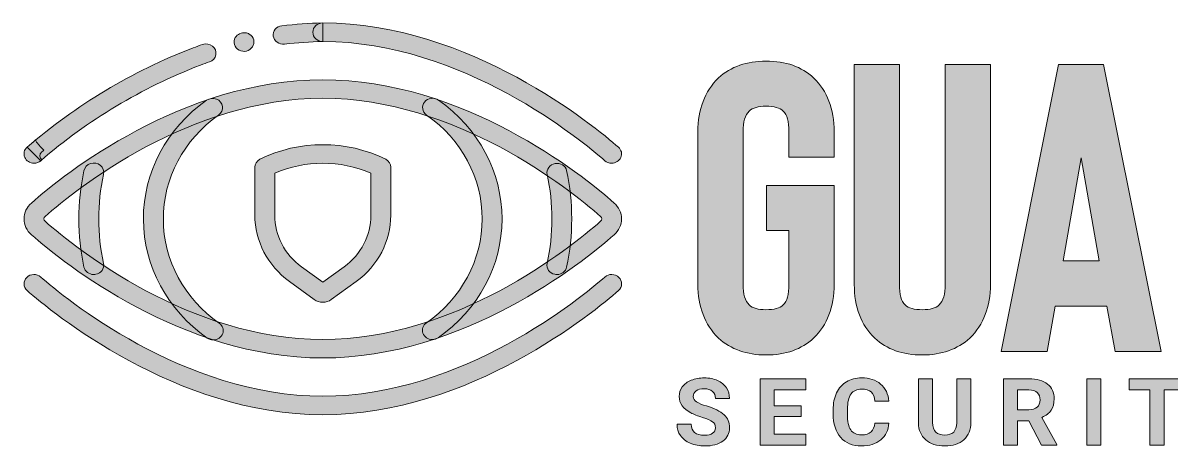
# Model space of a CAD drawing. Header units: inches. Extents: x 15 to 276, y -131 to -83.
# Drawn here: x 15.3 to 145.6, y -130.8 to -82.8 of the extents above; entities that cross this region are included whole.
import ezdxf

# ---------------------------------------------------------------- set-up
doc = ezdxf.new("R2010")
doc.units = ezdxf.units.IN
doc.header["$MEASUREMENT"] = 0
doc.layers.add('Layer 1', color=7, linetype='Continuous')

# ---------------------------------------------------------------- blocks, each defined once
blk = doc.blocks.new('block 2')
at = {"layer": 'Layer 1', "true_color": 0x1c1c1b}
h = blk.add_hatch(color=250, dxfattribs=at)
h.dxf.hatch_style = 2
edge = h.paths.add_edge_path()
edge.add_spline(control_points=[(99.65, -120.44), (97.48, -120.44), (95.68, -119.8), (94.25, -118.53), (92.7, -116.98), (91.92, -114.94), (91.92, -112.43), (91.92, -112.43), (91.92, -95.1), (91.92, -95.1), (91.92, -92.59), (92.7, -90.56), (94.25, -89), (95.68, -87.73), (97.48, -87.1), (99.65, -87.1), (101.89, -87.1), (103.69, -87.73), (105.06, -89), (106.61, -90.5), (107.38, -92.53), (107.38, -95.1), (107.38, -95.1), (107.38, -97.99), (107.38, -97.99), (107.38, -97.99), (102.26, -97.99), (102.26, -97.99), (102.26, -97.99), (102.26, -95.1), (102.26, -95.1), (102.26, -93.96), (102.04, -93.18), (101.61, -92.78), (101.21, -92.4), (100.55, -92.22), (99.65, -92.22), (98.78, -92.22), (98.15, -92.4), (97.74, -92.78), (97.28, -93.21), (97.05, -93.99), (97.05, -95.1), (97.05, -95.1), (97.05, -112.43), (97.05, -112.43), (97.05, -113.55), (97.28, -114.32), (97.74, -114.76), (98.15, -115.13), (98.78, -115.31), (99.65, -115.31), (100.55, -115.31), (101.21, -115.13), (101.61, -114.76), (102.04, -114.35), (102.26, -113.58), (102.26, -112.43), (102.26, -112.43), (102.26, -106.33), (102.26, -106.33), (102.26, -106.33), (99.7, -106.33), (99.7, -106.33), (99.7, -106.33), (99.7, -101.21), (99.7, -101.21), (99.7, -101.21), (107.38, -101.21), (107.38, -101.21), (107.38, -101.21), (107.38, -112.43), (107.38, -112.43), (107.38, -115), (106.61, -117.04), (105.06, -118.53), (103.69, -119.8), (101.89, -120.44), (99.65, -120.44)], knot_values=[0, 0, 0, 0, 1, 1, 1, 2, 2, 2, 3, 3, 3, 4, 4, 4, 5, 5, 5, 6, 6, 6, 7, 7, 7, 8, 8, 8, 9, 9, 9, 10, 10, 10, 11, 11, 11, 12, 12, 12, 13, 13, 13, 14, 14, 14, 15, 15, 15, 16, 16, 16, 17, 17, 17, 18, 18, 18, 19, 19, 19, 20, 20, 20, 21, 21, 21, 22, 22, 22, 23, 23, 23, 24, 24, 24, 25, 25, 25, 26, 26, 26, 26], degree=3, periodic=1)
h = blk.add_hatch(color=250, dxfattribs=at)
h.dxf.hatch_style = 2
edge = h.paths.add_edge_path()
edge.add_spline(control_points=[(117.4, -120.44), (115.16, -120.44), (113.36, -119.8), (111.99, -118.53), (110.44, -117.04), (109.67, -115), (109.67, -112.43), (109.67, -112.43), (109.67, -87.47), (109.67, -87.47), (109.67, -87.47), (114.79, -87.47), (114.79, -87.47), (114.79, -87.47), (114.79, -112.43), (114.79, -112.43), (114.79, -113.58), (115, -114.35), (115.44, -114.76), (115.84, -115.13), (116.49, -115.31), (117.4, -115.31), (118.26, -115.31), (118.9, -115.13), (119.3, -114.76), (119.77, -114.32), (120, -113.55), (120, -112.43), (120, -112.43), (120, -87.47), (120, -87.47), (120, -87.47), (125.13, -87.47), (125.13, -87.47), (125.13, -87.47), (125.13, -112.43), (125.13, -112.43), (125.13, -114.94), (124.35, -116.98), (122.8, -118.53), (121.37, -119.8), (119.57, -120.44), (117.4, -120.44)], knot_values=[0, 0, 0, 0, 1, 1, 1, 2, 2, 2, 3, 3, 3, 4, 4, 4, 5, 5, 5, 6, 6, 6, 7, 7, 7, 8, 8, 8, 9, 9, 9, 10, 10, 10, 11, 11, 11, 12, 12, 12, 13, 13, 13, 14, 14, 14, 14], degree=3, periodic=1)
h = blk.add_hatch(color=250, dxfattribs=at)
h.dxf.hatch_style = 2
h.paths.add_polyline_path([(138.35, -114.9), (132.48, -114.9), (131.55, -120.06), (126.34, -120.06), (132.86, -87.47), (137.98, -87.47), (144.5, -120.06), (139.28, -120.06)])
h.paths.add_polyline_path([(137.47, -109.77), (135.42, -98.09), (133.37, -109.77)])
at = {"layer": 'Layer 1', "lineweight": 0}
for points in [[(138.35, -114.9), (132.48, -114.9), (131.55, -120.06), (126.34, -120.06), (132.86, -87.47), (137.98, -87.47), (144.5, -120.06), (139.28, -120.06), (138.35, -114.9)], [(137.47, -109.77), (135.42, -98.09), (133.37, -109.77), (137.47, -109.77)]]:
    blk.add_lwpolyline(points, dxfattribs=at)
for points, knots in [([(99.65, -120.44), (97.48, -120.44), (95.68, -119.8), (94.25, -118.53), (92.7, -116.98), (91.92, -114.94), (91.92, -112.43), (91.92, -112.43), (91.92, -95.1), (91.92, -95.1), (91.92, -92.59), (92.7, -90.56), (94.25, -89), (95.68, -87.73), (97.48, -87.1), (99.65, -87.1), (101.89, -87.1), (103.69, -87.73), (105.06, -89), (106.61, -90.5), (107.38, -92.53), (107.38, -95.1), (107.38, -95.1), (107.38, -97.99), (107.38, -97.99), (107.38, -97.99), (102.26, -97.99), (102.26, -97.99), (102.26, -97.99), (102.26, -95.1), (102.26, -95.1), (102.26, -93.96), (102.04, -93.18), (101.61, -92.78), (101.21, -92.4), (100.55, -92.22), (99.65, -92.22), (98.78, -92.22), (98.15, -92.4), (97.74, -92.78), (97.28, -93.21), (97.05, -93.99), (97.05, -95.1), (97.05, -95.1), (97.05, -112.43), (97.05, -112.43), (97.05, -113.55), (97.28, -114.32), (97.74, -114.76), (98.15, -115.13), (98.78, -115.31), (99.65, -115.31), (100.55, -115.31), (101.21, -115.13), (101.61, -114.76), (102.04, -114.35), (102.26, -113.58), (102.26, -112.43), (102.26, -112.43), (102.26, -106.33), (102.26, -106.33), (102.26, -106.33), (99.7, -106.33), (99.7, -106.33), (99.7, -106.33), (99.7, -101.21), (99.7, -101.21), (99.7, -101.21), (107.38, -101.21), (107.38, -101.21), (107.38, -101.21), (107.38, -112.43), (107.38, -112.43), (107.38, -115), (106.61, -117.04), (105.06, -118.53), (103.69, -119.8), (101.89, -120.44), (99.65, -120.44)], [0, 0, 0, 0, 1, 1, 1, 2, 2, 2, 3, 3, 3, 4, 4, 4, 5, 5, 5, 6, 6, 6, 7, 7, 7, 8, 8, 8, 9, 9, 9, 10, 10, 10, 11, 11, 11, 12, 12, 12, 13, 13, 13, 14, 14, 14, 15, 15, 15, 16, 16, 16, 17, 17, 17, 18, 18, 18, 19, 19, 19, 20, 20, 20, 21, 21, 21, 22, 22, 22, 23, 23, 23, 24, 24, 24, 25, 25, 25, 26, 26, 26, 26]), ([(117.4, -120.44), (115.16, -120.44), (113.36, -119.8), (111.99, -118.53), (110.44, -117.04), (109.67, -115), (109.67, -112.43), (109.67, -112.43), (109.67, -87.47), (109.67, -87.47), (109.67, -87.47), (114.79, -87.47), (114.79, -87.47), (114.79, -87.47), (114.79, -112.43), (114.79, -112.43), (114.79, -113.58), (115, -114.35), (115.44, -114.76), (115.84, -115.13), (116.49, -115.31), (117.4, -115.31), (118.26, -115.31), (118.9, -115.13), (119.3, -114.76), (119.77, -114.32), (120, -113.55), (120, -112.43), (120, -112.43), (120, -87.47), (120, -87.47), (120, -87.47), (125.13, -87.47), (125.13, -87.47), (125.13, -87.47), (125.13, -112.43), (125.13, -112.43), (125.13, -114.94), (124.35, -116.98), (122.8, -118.53), (121.37, -119.8), (119.57, -120.44), (117.4, -120.44)], [0, 0, 0, 0, 1, 1, 1, 2, 2, 2, 3, 3, 3, 4, 4, 4, 5, 5, 5, 6, 6, 6, 7, 7, 7, 8, 8, 8, 9, 9, 9, 10, 10, 10, 11, 11, 11, 12, 12, 12, 13, 13, 13, 14, 14, 14, 14])]:
    blk.add_open_spline(points, degree=3, knots=knots, dxfattribs=at)
blk = doc.blocks.new('block 5')
at = {"layer": 'Layer 1', "true_color": 0x1c1c1b}
h = blk.add_hatch(color=250, dxfattribs=at)
h.dxf.hatch_style = 2
edge = h.paths.add_edge_path()
edge.add_spline(control_points=[(17.45, -97.39), (17.53, -97.33), (17.61, -97.27), (17.69, -97.21), (17.4, -96.99), (17.17, -96.67), (16.91, -96.38), (16.83, -96.27), (16.77, -96.16), (16.74, -96.05), (16.34, -96.39), (16.02, -96.66), (15.78, -96.87), (15.44, -97.17), (15.33, -97.62), (15.51, -98.02), (15.68, -98.42), (16.09, -98.69), (16.56, -98.69), (16.85, -98.69), (17.12, -98.59), (17.33, -98.4), (17.31, -98.42), (17.28, -98.45), (17.26, -98.47), (17.32, -98.42), (17.38, -98.36), (17.45, -98.31), (17.18, -98.08), (17.08, -97.68), (17.45, -97.39)], knot_values=[0, 0, 0, 0, 1, 1, 1, 2, 2, 2, 3, 3, 3, 4, 4, 4, 5, 5, 5, 6, 6, 6, 7, 7, 7, 8, 8, 8, 9, 9, 9, 10, 10, 10, 10], degree=3, periodic=1)
at = {"layer": 'Layer 1', "lineweight": 0}
blk.add_open_spline([(17.45, -97.39), (17.53, -97.33), (17.61, -97.27), (17.69, -97.21), (17.4, -96.99), (17.17, -96.67), (16.91, -96.38), (16.83, -96.27), (16.77, -96.16), (16.74, -96.05), (16.34, -96.39), (16.02, -96.66), (15.78, -96.87), (15.44, -97.17), (15.33, -97.62), (15.51, -98.02), (15.68, -98.42), (16.09, -98.69), (16.56, -98.69), (16.85, -98.69), (17.12, -98.59), (17.33, -98.4), (17.31, -98.42), (17.28, -98.45), (17.26, -98.47), (17.32, -98.42), (17.38, -98.36), (17.45, -98.31), (17.18, -98.08), (17.08, -97.68), (17.45, -97.39)], degree=3, knots=[0, 0, 0, 0, 1, 1, 1, 2, 2, 2, 3, 3, 3, 4, 4, 4, 5, 5, 5, 6, 6, 6, 7, 7, 7, 8, 8, 8, 9, 9, 9, 10, 10, 10, 10], dxfattribs=at)
blk = doc.blocks.new('block 4')
at = {"layer": 'Layer 1'}
blk.add_blockref('block 5', (0, 0), dxfattribs=at)
blk = doc.blocks.new('block 7')
at = {"layer": 'Layer 1', "true_color": 0x1c1c1b}
h = blk.add_hatch(color=250, dxfattribs=at)
h.dxf.hatch_style = 2
edge = h.paths.add_edge_path()
edge.add_spline(control_points=[(43.72, -84.27), (43.82, -84.84), (44.37, -85.24), (44.99, -85.18), (46.43, -85), (47.89, -84.9), (49.34, -84.88), (49.34, -84.88), (49.34, -82.77), (49.34, -82.77), (47.78, -82.8), (46.23, -82.9), (44.69, -83.1), (44.39, -83.12), (44.11, -83.27), (43.93, -83.49), (43.75, -83.71), (43.67, -84), (43.72, -84.27), (43.72, -84.27), (43.72, -84.27), (43.72, -84.27)], knot_values=[0, 0, 0, 0, 1, 1, 1, 2, 2, 2, 3, 3, 3, 4, 4, 4, 5, 5, 5, 6, 6, 6, 7, 7, 7, 7], degree=3, periodic=1)
at = {"layer": 'Layer 1', "lineweight": 0}
blk.add_lwpolyline([(43.72, -84.27), (43.72, -84.27)], dxfattribs=at)
blk.add_open_spline([(43.72, -84.27), (43.82, -84.84), (44.37, -85.24), (44.99, -85.18), (46.43, -85), (47.89, -84.9), (49.34, -84.88), (49.34, -84.88), (49.34, -82.77), (49.34, -82.77), (47.78, -82.8), (46.23, -82.9), (44.69, -83.1), (44.39, -83.12), (44.11, -83.27), (43.93, -83.49), (43.75, -83.71), (43.67, -84), (43.72, -84.27), (43.72, -84.27), (43.72, -84.27), (43.72, -84.27)], degree=3, knots=[0, 0, 0, 0, 1, 1, 1, 2, 2, 2, 3, 3, 3, 4, 4, 4, 5, 5, 5, 6, 6, 6, 7, 7, 7, 7], dxfattribs=at)
blk = doc.blocks.new('block 6')
at = {"layer": 'Layer 1'}
blk.add_blockref('block 7', (0, 0), dxfattribs=at)
blk = doc.blocks.new('block 9')
at = {"layer": 'Layer 1', "true_color": 0x1c1c1b}
h = blk.add_hatch(color=250, dxfattribs=at)
h.dxf.hatch_style = 2
edge = h.paths.add_edge_path()
edge.add_spline(control_points=[(15.78, -96.87), (15.78, -96.87), (17.33, -98.4), (17.33, -98.4), (22.63, -93.81), (28.77, -90.14), (35.46, -87.56), (35.8, -87.43), (36.14, -87.3), (36.49, -87.19), (36.86, -87.06), (37.14, -86.75), (37.21, -86.38), (37.27, -86.01), (37.12, -85.63), (36.81, -85.39), (36.5, -85.15), (36.07, -85.09), (35.69, -85.22), (35.33, -85.33), (34.97, -85.47), (34.62, -85.61), (31.13, -86.92), (27.8, -88.55), (24.65, -90.46), (21.5, -92.35), (18.53, -94.5), (15.78, -96.87), (15.78, -96.87), (15.78, -96.87), (15.78, -96.87)], knot_values=[0, 0, 0, 0, 1, 1, 1, 2, 2, 2, 3, 3, 3, 4, 4, 4, 5, 5, 5, 6, 6, 6, 7, 7, 7, 8, 8, 8, 9, 9, 9, 10, 10, 10, 10], degree=3, periodic=1)
at = {"layer": 'Layer 1', "lineweight": 0}
blk.add_lwpolyline([(15.78, -96.87), (15.78, -96.87)], dxfattribs=at)
blk.add_open_spline([(15.78, -96.87), (15.78, -96.87), (17.33, -98.4), (17.33, -98.4), (22.63, -93.81), (28.77, -90.14), (35.46, -87.56), (35.8, -87.43), (36.14, -87.3), (36.49, -87.19), (36.86, -87.06), (37.14, -86.75), (37.21, -86.38), (37.27, -86.01), (37.12, -85.63), (36.81, -85.39), (36.5, -85.15), (36.07, -85.09), (35.69, -85.22), (35.33, -85.33), (34.97, -85.47), (34.62, -85.61), (31.13, -86.92), (27.8, -88.55), (24.65, -90.46), (21.5, -92.35), (18.53, -94.5), (15.78, -96.87), (15.78, -96.87), (15.78, -96.87), (15.78, -96.87)], degree=3, knots=[0, 0, 0, 0, 1, 1, 1, 2, 2, 2, 3, 3, 3, 4, 4, 4, 5, 5, 5, 6, 6, 6, 7, 7, 7, 8, 8, 8, 9, 9, 9, 10, 10, 10, 10], dxfattribs=at)
blk = doc.blocks.new('block 8')
at = {"layer": 'Layer 1'}
blk.add_blockref('block 9', (0, 0), dxfattribs=at)
blk = doc.blocks.new('block 12')
at = {"layer": 'Layer 1', "true_color": 0x1c1c1b}
h = blk.add_hatch(color=250, dxfattribs=at)
h.dxf.hatch_style = 2
edge = h.paths.add_edge_path()
edge.add_spline(control_points=[(40.68, -85.96), (40.96, -85.88), (41.2, -85.71), (41.36, -85.48), (41.36, -85.48), (41.45, -85.31), (41.45, -85.31), (41.48, -85.24), (41.5, -85.17), (41.51, -85.1), (41.52, -85.04), (41.53, -84.97), (41.53, -84.91), (41.52, -84.83), (41.51, -84.76), (41.5, -84.69), (41.43, -84.42), (41.25, -84.18), (40.99, -84.03), (40.86, -83.96), (40.71, -83.91), (40.56, -83.89), (40.1, -83.85), (39.65, -84.05), (39.41, -84.42), (39.27, -84.67), (39.24, -84.96), (39.31, -85.23), (39.4, -85.49), (39.59, -85.72), (39.84, -85.86), (40.1, -85.99), (40.4, -86.03), (40.68, -85.96), (40.68, -85.96), (40.68, -85.96), (40.68, -85.96)], knot_values=[0, 0, 0, 0, 1, 1, 1, 2, 2, 2, 3, 3, 3, 4, 4, 4, 5, 5, 5, 6, 6, 6, 7, 7, 7, 8, 8, 8, 9, 9, 9, 10, 10, 10, 11, 11, 11, 12, 12, 12, 12], degree=3, periodic=1)
at = {"layer": 'Layer 1', "lineweight": 0}
blk.add_lwpolyline([(40.68, -85.96), (40.68, -85.96)], dxfattribs=at)
blk.add_open_spline([(40.68, -85.96), (40.96, -85.88), (41.2, -85.71), (41.36, -85.48), (41.36, -85.48), (41.45, -85.31), (41.45, -85.31), (41.48, -85.24), (41.5, -85.17), (41.51, -85.1), (41.52, -85.04), (41.53, -84.97), (41.53, -84.91), (41.52, -84.83), (41.51, -84.76), (41.5, -84.69), (41.43, -84.42), (41.25, -84.18), (40.99, -84.03), (40.86, -83.96), (40.71, -83.91), (40.56, -83.89), (40.1, -83.85), (39.65, -84.05), (39.41, -84.42), (39.27, -84.67), (39.24, -84.96), (39.31, -85.23), (39.4, -85.49), (39.59, -85.72), (39.84, -85.86), (40.1, -85.99), (40.4, -86.03), (40.68, -85.96), (40.68, -85.96), (40.68, -85.96), (40.68, -85.96)], degree=3, knots=[0, 0, 0, 0, 1, 1, 1, 2, 2, 2, 3, 3, 3, 4, 4, 4, 5, 5, 5, 6, 6, 6, 7, 7, 7, 8, 8, 8, 9, 9, 9, 10, 10, 10, 11, 11, 11, 12, 12, 12, 12], dxfattribs=at)
blk = doc.blocks.new('block 11')
at = {"layer": 'Layer 1'}
blk.add_blockref('block 12', (0, 0), dxfattribs=at)
blk = doc.blocks.new('block 14')
at = {"layer": 'Layer 1', "true_color": 0x1c1c1b}
h = blk.add_hatch(color=250, dxfattribs=at)
h.dxf.hatch_style = 2
edge = h.paths.add_edge_path()
edge.add_spline(control_points=[(82.13, -98.69), (81.84, -98.69), (81.56, -98.59), (81.35, -98.4), (78.78, -96.14), (65.17, -84.88), (49.34, -84.88), (48.72, -84.88), (48.21, -84.41), (48.21, -83.82), (48.21, -83.24), (48.72, -82.77), (49.34, -82.77), (66.03, -82.77), (80.23, -94.52), (82.9, -96.87), (83.24, -97.17), (83.35, -97.63), (83.17, -98.03), (83, -98.42), (82.59, -98.69), (82.13, -98.69), (82.13, -98.69), (82.13, -98.69), (82.13, -98.69)], knot_values=[0, 0, 0, 0, 1, 1, 1, 2, 2, 2, 3, 3, 3, 4, 4, 4, 5, 5, 5, 6, 6, 6, 7, 7, 7, 8, 8, 8, 8], degree=3, periodic=1)
at = {"layer": 'Layer 1', "lineweight": 0}
blk.add_lwpolyline([(82.13, -98.69), (82.13, -98.69)], dxfattribs=at)
blk.add_open_spline([(82.13, -98.69), (81.84, -98.69), (81.56, -98.59), (81.35, -98.4), (78.78, -96.14), (65.17, -84.88), (49.34, -84.88), (48.72, -84.88), (48.21, -84.41), (48.21, -83.82), (48.21, -83.24), (48.72, -82.77), (49.34, -82.77), (66.03, -82.77), (80.23, -94.52), (82.9, -96.87), (83.24, -97.17), (83.35, -97.63), (83.17, -98.03), (83, -98.42), (82.59, -98.69), (82.13, -98.69), (82.13, -98.69), (82.13, -98.69), (82.13, -98.69)], degree=3, knots=[0, 0, 0, 0, 1, 1, 1, 2, 2, 2, 3, 3, 3, 4, 4, 4, 5, 5, 5, 6, 6, 6, 7, 7, 7, 8, 8, 8, 8], dxfattribs=at)
blk = doc.blocks.new('block 13')
at = {"layer": 'Layer 1'}
blk.add_blockref('block 14', (0, 0), dxfattribs=at)
blk = doc.blocks.new('block 16')
at = {"layer": 'Layer 1', "true_color": 0x1c1c1b}
h = blk.add_hatch(color=250, dxfattribs=at)
h.dxf.hatch_style = 2
edge = h.paths.add_edge_path()
edge.add_spline(control_points=[(49.34, -127.23), (32.66, -127.23), (18.46, -115.49), (15.78, -113.13), (15.33, -112.73), (15.31, -112.06), (15.74, -111.64), (16.16, -111.22), (16.88, -111.2), (17.33, -111.6), (19.9, -113.86), (33.51, -125.12), (49.34, -125.12), (65.17, -125.12), (78.78, -113.86), (81.35, -111.6), (81.8, -111.2), (82.52, -111.22), (82.95, -111.64), (83.38, -112.07), (83.36, -112.73), (82.9, -113.13), (80.23, -115.49), (66.03, -127.23), (49.34, -127.23), (49.34, -127.23), (49.34, -127.23), (49.34, -127.23)], knot_values=[0, 0, 0, 0, 1, 1, 1, 2, 2, 2, 3, 3, 3, 4, 4, 4, 5, 5, 5, 6, 6, 6, 7, 7, 7, 8, 8, 8, 9, 9, 9, 9], degree=3, periodic=1)
at = {"layer": 'Layer 1', "lineweight": 0}
blk.add_lwpolyline([(49.34, -127.23), (49.34, -127.23)], dxfattribs=at)
blk.add_open_spline([(49.34, -127.23), (32.66, -127.23), (18.46, -115.49), (15.78, -113.13), (15.33, -112.73), (15.31, -112.06), (15.74, -111.64), (16.16, -111.22), (16.88, -111.2), (17.33, -111.6), (19.9, -113.86), (33.51, -125.12), (49.34, -125.12), (65.17, -125.12), (78.78, -113.86), (81.35, -111.6), (81.8, -111.2), (82.52, -111.22), (82.95, -111.64), (83.38, -112.07), (83.36, -112.73), (82.9, -113.13), (80.23, -115.49), (66.03, -127.23), (49.34, -127.23), (49.34, -127.23), (49.34, -127.23), (49.34, -127.23)], degree=3, knots=[0, 0, 0, 0, 1, 1, 1, 2, 2, 2, 3, 3, 3, 4, 4, 4, 5, 5, 5, 6, 6, 6, 7, 7, 7, 8, 8, 8, 9, 9, 9, 9], dxfattribs=at)
blk = doc.blocks.new('block 15')
at = {"layer": 'Layer 1'}
blk.add_blockref('block 16', (0, 0), dxfattribs=at)
blk = doc.blocks.new('block 10')
at = {"layer": 'Layer 1'}
for name in ['block 13', 'block 11', 'block 15']:
    blk.add_blockref(name, (0, 0), dxfattribs=at)
blk = doc.blocks.new('block 18')
at = {"layer": 'Layer 1', "true_color": 0x1c1c1b}
h = blk.add_hatch(color=250, dxfattribs=at)
h.dxf.hatch_style = 2
edge = h.paths.add_edge_path()
edge.add_spline(control_points=[(61.78, -118.7), (61.29, -118.7), (60.86, -118.41), (60.71, -117.98), (60.55, -117.55), (60.71, -117.07), (61.1, -116.8), (65.08, -114.02), (67.43, -109.65), (67.44, -105.01), (67.44, -100.38), (65.1, -96.01), (61.12, -93.22), (60.62, -92.87), (60.52, -92.21), (60.89, -91.74), (61.27, -91.28), (61.98, -91.18), (62.48, -91.53), (67.02, -94.72), (69.7, -99.71), (69.69, -105.01), (69.69, -110.31), (67.01, -115.3), (62.45, -118.48), (62.26, -118.62), (62.02, -118.69), (61.78, -118.7), (61.78, -118.7), (61.78, -118.7), (61.78, -118.7)], knot_values=[0, 0, 0, 0, 1, 1, 1, 2, 2, 2, 3, 3, 3, 4, 4, 4, 5, 5, 5, 6, 6, 6, 7, 7, 7, 8, 8, 8, 9, 9, 9, 10, 10, 10, 10], degree=3, periodic=1)
at = {"layer": 'Layer 1', "lineweight": 0}
blk.add_lwpolyline([(61.78, -118.7), (61.78, -118.7)], dxfattribs=at)
blk.add_open_spline([(61.78, -118.7), (61.29, -118.7), (60.86, -118.41), (60.71, -117.98), (60.55, -117.55), (60.71, -117.07), (61.1, -116.8), (65.08, -114.02), (67.43, -109.65), (67.44, -105.01), (67.44, -100.38), (65.1, -96.01), (61.12, -93.22), (60.62, -92.87), (60.52, -92.21), (60.89, -91.74), (61.27, -91.28), (61.98, -91.18), (62.48, -91.53), (67.02, -94.72), (69.7, -99.71), (69.69, -105.01), (69.69, -110.31), (67.01, -115.3), (62.45, -118.48), (62.26, -118.62), (62.02, -118.69), (61.78, -118.7), (61.78, -118.7), (61.78, -118.7), (61.78, -118.7)], degree=3, knots=[0, 0, 0, 0, 1, 1, 1, 2, 2, 2, 3, 3, 3, 4, 4, 4, 5, 5, 5, 6, 6, 6, 7, 7, 7, 8, 8, 8, 9, 9, 9, 10, 10, 10, 10], dxfattribs=at)
blk = doc.blocks.new('block 17')
at = {"layer": 'Layer 1'}
blk.add_blockref('block 18', (0, 0), dxfattribs=at)
blk = doc.blocks.new('block 20')
at = {"layer": 'Layer 1', "true_color": 0x1c1c1b}
h = blk.add_hatch(color=250, dxfattribs=at)
h.dxf.hatch_style = 2
edge = h.paths.add_edge_path()
edge.add_spline(control_points=[(36.91, -118.74), (36.66, -118.74), (36.42, -118.66), (36.23, -118.53), (31.68, -115.34), (28.99, -110.35), (28.98, -105.05), (28.96, -99.75), (31.61, -94.75), (36.14, -91.54), (36.46, -91.31), (36.89, -91.26), (37.26, -91.41), (37.64, -91.55), (37.9, -91.87), (37.95, -92.25), (38, -92.62), (37.83, -92.99), (37.51, -93.22), (33.54, -96.03), (31.22, -100.41), (31.24, -105.05), (31.25, -109.69), (33.6, -114.05), (37.58, -116.84), (37.97, -117.12), (38.13, -117.59), (37.98, -118.02), (37.82, -118.45), (37.39, -118.74), (36.91, -118.74), (36.91, -118.74), (36.91, -118.74), (36.91, -118.74)], knot_values=[0, 0, 0, 0, 1, 1, 1, 2, 2, 2, 3, 3, 3, 4, 4, 4, 5, 5, 5, 6, 6, 6, 7, 7, 7, 8, 8, 8, 9, 9, 9, 10, 10, 10, 11, 11, 11, 11], degree=3, periodic=1)
at = {"layer": 'Layer 1', "lineweight": 0}
blk.add_lwpolyline([(36.91, -118.74), (36.91, -118.74)], dxfattribs=at)
blk.add_open_spline([(36.91, -118.74), (36.66, -118.74), (36.42, -118.66), (36.23, -118.53), (31.68, -115.34), (28.99, -110.35), (28.98, -105.05), (28.96, -99.75), (31.61, -94.75), (36.14, -91.54), (36.46, -91.31), (36.89, -91.26), (37.26, -91.41), (37.64, -91.55), (37.9, -91.87), (37.95, -92.25), (38, -92.62), (37.83, -92.99), (37.51, -93.22), (33.54, -96.03), (31.22, -100.41), (31.24, -105.05), (31.25, -109.69), (33.6, -114.05), (37.58, -116.84), (37.97, -117.12), (38.13, -117.59), (37.98, -118.02), (37.82, -118.45), (37.39, -118.74), (36.91, -118.74), (36.91, -118.74), (36.91, -118.74), (36.91, -118.74)], degree=3, knots=[0, 0, 0, 0, 1, 1, 1, 2, 2, 2, 3, 3, 3, 4, 4, 4, 5, 5, 5, 6, 6, 6, 7, 7, 7, 8, 8, 8, 9, 9, 9, 10, 10, 10, 11, 11, 11, 11], dxfattribs=at)
blk = doc.blocks.new('block 19')
at = {"layer": 'Layer 1'}
blk.add_blockref('block 20', (0, 0), dxfattribs=at)
blk = doc.blocks.new('block 22')
at = {"layer": 'Layer 1', "true_color": 0x1c1c1b}
h = blk.add_hatch(color=250, dxfattribs=at)
h.dxf.hatch_style = 2
edge = h.paths.add_edge_path()
edge.add_spline(control_points=[(49.34, -114.47), (48.99, -114.47), (48.65, -114.36), (48.37, -114.15), (48.37, -114.15), (45.55, -112.11), (45.55, -112.11), (43.07, -110.29), (41.63, -107.51), (41.62, -104.58), (41.62, -104.58), (41.62, -99.15), (41.62, -99.15), (41.63, -98.78), (41.84, -98.43), (42.19, -98.24), (46.66, -96.03), (52.02, -96.03), (56.5, -98.24), (56.85, -98.43), (57.06, -98.78), (57.06, -99.15), (57.06, -99.15), (57.06, -104.58), (57.06, -104.58), (57.06, -107.52), (55.62, -110.29), (53.14, -112.11), (53.14, -112.11), (50.31, -114.16), (50.31, -114.16), (50.04, -114.36), (49.69, -114.47), (49.34, -114.47), (49.34, -114.47), (49.34, -114.47), (49.34, -114.47)], knot_values=[0, 0, 0, 0, 1, 1, 1, 2, 2, 2, 3, 3, 3, 4, 4, 4, 5, 5, 5, 6, 6, 6, 7, 7, 7, 8, 8, 8, 9, 9, 9, 10, 10, 10, 11, 11, 11, 12, 12, 12, 12], degree=3, periodic=1)
edge = h.paths.add_edge_path()
edge.add_spline(control_points=[(43.88, -99.81), (43.88, -99.81), (43.88, -104.58), (43.88, -104.58), (43.88, -106.87), (45.01, -109.03), (46.94, -110.45), (46.94, -110.45), (49.34, -112.2), (49.34, -112.2), (49.34, -112.2), (51.75, -110.45), (51.75, -110.45), (53.68, -109.03), (54.8, -106.87), (54.8, -104.58), (54.8, -104.58), (54.8, -99.81), (54.8, -99.81), (51.34, -98.32), (47.35, -98.32), (43.89, -99.81), (43.89, -99.81), (43.88, -99.81), (43.88, -99.81)], knot_values=[0, 0, 0, 0, 1, 1, 1, 2, 2, 2, 3, 3, 3, 4, 4, 4, 5, 5, 5, 6, 6, 6, 7, 7, 7, 8, 8, 8, 8], degree=3, periodic=1)
at = {"layer": 'Layer 1', "lineweight": 0}
blk.add_lwpolyline([(43.88, -99.81), (43.88, -99.81)], dxfattribs=at)
for points, knots in [([(49.34, -114.47), (48.99, -114.47), (48.65, -114.36), (48.37, -114.15), (48.37, -114.15), (45.55, -112.11), (45.55, -112.11), (43.07, -110.29), (41.63, -107.51), (41.62, -104.58), (41.62, -104.58), (41.62, -99.15), (41.62, -99.15), (41.63, -98.78), (41.84, -98.43), (42.19, -98.24), (46.66, -96.03), (52.02, -96.03), (56.5, -98.24), (56.85, -98.43), (57.06, -98.78), (57.06, -99.15), (57.06, -99.15), (57.06, -104.58), (57.06, -104.58), (57.06, -107.52), (55.62, -110.29), (53.14, -112.11), (53.14, -112.11), (50.31, -114.16), (50.31, -114.16), (50.04, -114.36), (49.69, -114.47), (49.34, -114.47), (49.34, -114.47), (49.34, -114.47), (49.34, -114.47)], [0, 0, 0, 0, 1, 1, 1, 2, 2, 2, 3, 3, 3, 4, 4, 4, 5, 5, 5, 6, 6, 6, 7, 7, 7, 8, 8, 8, 9, 9, 9, 10, 10, 10, 11, 11, 11, 12, 12, 12, 12]), ([(43.88, -99.81), (43.88, -99.81), (43.88, -104.58), (43.88, -104.58), (43.88, -106.87), (45.01, -109.03), (46.94, -110.45), (46.94, -110.45), (49.34, -112.2), (49.34, -112.2), (49.34, -112.2), (51.75, -110.45), (51.75, -110.45), (53.68, -109.03), (54.8, -106.87), (54.8, -104.58), (54.8, -104.58), (54.8, -99.81), (54.8, -99.81), (51.34, -98.32), (47.35, -98.32), (43.89, -99.81), (43.89, -99.81), (43.88, -99.81), (43.88, -99.81)], [0, 0, 0, 0, 1, 1, 1, 2, 2, 2, 3, 3, 3, 4, 4, 4, 5, 5, 5, 6, 6, 6, 7, 7, 7, 8, 8, 8, 8])]:
    blk.add_open_spline(points, degree=3, knots=knots, dxfattribs=at)
blk = doc.blocks.new('block 21')
at = {"layer": 'Layer 1'}
blk.add_blockref('block 22', (0, 0), dxfattribs=at)
blk = doc.blocks.new('block 3')
at = {"layer": 'Layer 1', "true_color": 0x1c1c1b}
h = blk.add_hatch(color=250, dxfattribs=at)
h.dxf.hatch_style = 2
edge = h.paths.add_edge_path()
edge.add_spline(control_points=[(49.34, -120.78), (33.4, -120.78), (20, -110.08), (16.26, -106.8), (15.73, -106.33), (15.43, -105.68), (15.43, -105), (15.43, -104.32), (15.73, -103.67), (16.26, -103.2), (20, -99.92), (33.4, -89.22), (49.34, -89.22), (65.28, -89.22), (78.69, -99.92), (82.42, -103.2), (82.95, -103.67), (83.26, -104.32), (83.26, -105), (83.26, -105.68), (82.95, -106.33), (82.42, -106.8), (78.69, -110.08), (65.28, -120.78), (49.34, -120.78), (49.34, -120.78), (49.34, -120.78), (49.34, -120.78)], knot_values=[0, 0, 0, 0, 1, 1, 1, 2, 2, 2, 3, 3, 3, 4, 4, 4, 5, 5, 5, 6, 6, 6, 7, 7, 7, 8, 8, 8, 9, 9, 9, 9], degree=3, periodic=1)
edge = h.paths.add_edge_path()
edge.add_spline(control_points=[(49.34, -91.32), (34.24, -91.32), (21.39, -101.58), (17.82, -104.73), (17.73, -104.8), (17.69, -104.9), (17.69, -105), (17.69, -105.1), (17.73, -105.2), (17.82, -105.27), (21.39, -108.42), (34.24, -118.68), (49.34, -118.68), (64.44, -118.68), (77.29, -108.42), (80.87, -105.27), (80.95, -105.2), (81, -105.1), (81, -105), (81, -104.9), (80.95, -104.8), (80.87, -104.73), (77.29, -101.58), (64.44, -91.32), (49.34, -91.32), (49.34, -91.32), (49.34, -91.32), (49.34, -91.32)], knot_values=[0, 0, 0, 0, 1, 1, 1, 2, 2, 2, 3, 3, 3, 4, 4, 4, 5, 5, 5, 6, 6, 6, 7, 7, 7, 8, 8, 8, 9, 9, 9, 9], degree=3, periodic=1)
h = blk.add_hatch(color=250, dxfattribs=at)
h.dxf.hatch_style = 2
edge = h.paths.add_edge_path()
edge.add_spline(control_points=[(23.34, -111.31), (22.8, -111.31), (22.34, -110.96), (22.23, -110.47), (21.46, -106.86), (21.46, -103.15), (22.23, -99.54), (22.3, -99.16), (22.58, -98.84), (22.97, -98.72), (23.36, -98.59), (23.8, -98.67), (24.1, -98.93), (24.41, -99.18), (24.54, -99.58), (24.45, -99.95), (23.74, -103.29), (23.74, -106.72), (24.45, -110.06), (24.57, -110.63), (24.17, -111.18), (23.57, -111.29), (23.49, -111.31), (23.42, -111.31), (23.34, -111.31), (23.34, -111.31), (23.34, -111.31), (23.34, -111.31)], knot_values=[0, 0, 0, 0, 1, 1, 1, 2, 2, 2, 3, 3, 3, 4, 4, 4, 5, 5, 5, 6, 6, 6, 7, 7, 7, 8, 8, 8, 9, 9, 9, 9], degree=3, periodic=1)
h = blk.add_hatch(color=250, dxfattribs=at)
h.dxf.hatch_style = 2
edge = h.paths.add_edge_path()
edge.add_spline(control_points=[(75.92, -111.31), (75.84, -111.31), (75.77, -111.31), (75.69, -111.29), (75.08, -111.18), (74.68, -110.63), (74.81, -110.06), (75.52, -106.72), (75.52, -103.28), (74.81, -99.95), (74.69, -99.38), (75.09, -98.84), (75.7, -98.72), (76.3, -98.61), (76.89, -98.97), (77.02, -99.53), (77.79, -103.14), (77.79, -106.86), (77.02, -110.47), (76.92, -110.96), (76.46, -111.31), (75.92, -111.31), (75.92, -111.31), (75.92, -111.31), (75.92, -111.31)], knot_values=[0, 0, 0, 0, 1, 1, 1, 2, 2, 2, 3, 3, 3, 4, 4, 4, 5, 5, 5, 6, 6, 6, 7, 7, 7, 8, 8, 8, 8], degree=3, periodic=1)
at = {"layer": 'Layer 1', "lineweight": 0}
for points in [[(49.34, -91.32), (49.34, -91.32)], [(23.34, -111.31), (23.34, -111.31)], [(75.92, -111.31), (75.92, -111.31)]]:
    blk.add_lwpolyline(points, dxfattribs=at)
for points, knots in [([(49.34, -120.78), (33.4, -120.78), (20, -110.08), (16.26, -106.8), (15.73, -106.33), (15.43, -105.68), (15.43, -105), (15.43, -104.32), (15.73, -103.67), (16.26, -103.2), (20, -99.92), (33.4, -89.22), (49.34, -89.22), (65.28, -89.22), (78.69, -99.92), (82.42, -103.2), (82.95, -103.67), (83.26, -104.32), (83.26, -105), (83.26, -105.68), (82.95, -106.33), (82.42, -106.8), (78.69, -110.08), (65.28, -120.78), (49.34, -120.78), (49.34, -120.78), (49.34, -120.78), (49.34, -120.78)], [0, 0, 0, 0, 1, 1, 1, 2, 2, 2, 3, 3, 3, 4, 4, 4, 5, 5, 5, 6, 6, 6, 7, 7, 7, 8, 8, 8, 9, 9, 9, 9]), ([(49.34, -91.32), (34.24, -91.32), (21.39, -101.58), (17.82, -104.73), (17.73, -104.8), (17.69, -104.9), (17.69, -105), (17.69, -105.1), (17.73, -105.2), (17.82, -105.27), (21.39, -108.42), (34.24, -118.68), (49.34, -118.68), (64.44, -118.68), (77.29, -108.42), (80.87, -105.27), (80.95, -105.2), (81, -105.1), (81, -105), (81, -104.9), (80.95, -104.8), (80.87, -104.73), (77.29, -101.58), (64.44, -91.32), (49.34, -91.32), (49.34, -91.32), (49.34, -91.32), (49.34, -91.32)], [0, 0, 0, 0, 1, 1, 1, 2, 2, 2, 3, 3, 3, 4, 4, 4, 5, 5, 5, 6, 6, 6, 7, 7, 7, 8, 8, 8, 9, 9, 9, 9]), ([(23.34, -111.31), (22.8, -111.31), (22.34, -110.96), (22.23, -110.47), (21.46, -106.86), (21.46, -103.15), (22.23, -99.54), (22.3, -99.16), (22.58, -98.84), (22.97, -98.72), (23.36, -98.59), (23.8, -98.67), (24.1, -98.93), (24.41, -99.18), (24.54, -99.58), (24.45, -99.95), (23.74, -103.29), (23.74, -106.72), (24.45, -110.06), (24.57, -110.63), (24.17, -111.18), (23.57, -111.29), (23.49, -111.31), (23.42, -111.31), (23.34, -111.31), (23.34, -111.31), (23.34, -111.31), (23.34, -111.31)], [0, 0, 0, 0, 1, 1, 1, 2, 2, 2, 3, 3, 3, 4, 4, 4, 5, 5, 5, 6, 6, 6, 7, 7, 7, 8, 8, 8, 9, 9, 9, 9]), ([(75.92, -111.31), (75.84, -111.31), (75.77, -111.31), (75.69, -111.29), (75.08, -111.18), (74.68, -110.63), (74.81, -110.06), (75.52, -106.72), (75.52, -103.28), (74.81, -99.95), (74.69, -99.38), (75.09, -98.84), (75.7, -98.72), (76.3, -98.61), (76.89, -98.97), (77.02, -99.53), (77.79, -103.14), (77.79, -106.86), (77.02, -110.47), (76.92, -110.96), (76.46, -111.31), (75.92, -111.31), (75.92, -111.31), (75.92, -111.31), (75.92, -111.31)], [0, 0, 0, 0, 1, 1, 1, 2, 2, 2, 3, 3, 3, 4, 4, 4, 5, 5, 5, 6, 6, 6, 7, 7, 7, 8, 8, 8, 8])]:
    blk.add_open_spline(points, degree=3, knots=knots, dxfattribs=at)
at = {"layer": 'Layer 1'}
for name in ['block 10', 'block 6', 'block 8', 'block 17', 'block 19', 'block 4', 'block 21']:
    blk.add_blockref(name, (0, 0), dxfattribs=at)
blk = doc.blocks.new('block 23')
at = {"layer": 'Layer 1', "true_color": 0x1c1c1b}
h = blk.add_hatch(color=250, dxfattribs=at)
h.dxf.hatch_style = 2
edge = h.paths.add_edge_path()
edge.add_spline(control_points=[(93.91, -128.7), (93.91, -128.4), (93.8, -128.18), (93.59, -128.02), (93.37, -127.87), (92.99, -127.7), (92.44, -127.53), (91.88, -127.35), (91.44, -127.18), (91.12, -127.01), (90.24, -126.55), (89.8, -125.93), (89.8, -125.15), (89.8, -124.74), (89.91, -124.38), (90.15, -124.06), (90.39, -123.74), (90.73, -123.49), (91.17, -123.31), (91.61, -123.13), (92.11, -123.04), (92.66, -123.04), (93.21, -123.04), (93.71, -123.14), (94.14, -123.34), (94.58, -123.53), (94.91, -123.81), (95.15, -124.16), (95.39, -124.52), (95.51, -124.92), (95.51, -125.37), (95.51, -125.37), (93.91, -125.37), (93.91, -125.37), (93.91, -125.02), (93.8, -124.76), (93.58, -124.57), (93.35, -124.37), (93.04, -124.28), (92.63, -124.28), (92.24, -124.28), (91.94, -124.36), (91.72, -124.52), (91.5, -124.68), (91.4, -124.89), (91.4, -125.15), (91.4, -125.4), (91.52, -125.6), (91.78, -125.77), (92.03, -125.93), (92.41, -126.09), (92.9, -126.23), (93.81, -126.5), (94.47, -126.83), (94.89, -127.22), (95.31, -127.61), (95.51, -128.1), (95.51, -128.69), (95.51, -129.34), (95.26, -129.85), (94.75, -130.22), (94.24, -130.59), (93.56, -130.77), (92.7, -130.77), (92.1, -130.77), (91.56, -130.67), (91.06, -130.46), (90.57, -130.24), (90.2, -129.95), (89.94, -129.59), (89.68, -129.22), (89.56, -128.79), (89.56, -128.3), (89.56, -128.3), (91.16, -128.3), (91.16, -128.3), (91.16, -129.13), (91.67, -129.55), (92.7, -129.55), (93.08, -129.55), (93.37, -129.47), (93.59, -129.33), (93.8, -129.18), (93.91, -128.97), (93.91, -128.7)], knot_values=[0, 0, 0, 0, 1, 1, 1, 2, 2, 2, 3, 3, 3, 4, 4, 4, 5, 5, 5, 6, 6, 6, 7, 7, 7, 8, 8, 8, 9, 9, 9, 10, 10, 10, 11, 11, 11, 12, 12, 12, 13, 13, 13, 14, 14, 14, 15, 15, 15, 16, 16, 16, 17, 17, 17, 18, 18, 18, 19, 19, 19, 20, 20, 20, 21, 21, 21, 22, 22, 22, 23, 23, 23, 24, 24, 24, 25, 25, 25, 26, 26, 26, 27, 27, 27, 28, 28, 28, 28], degree=3, periodic=1)
h = blk.add_hatch(color=250, dxfattribs=at)
h.dxf.hatch_style = 2
h.paths.add_polyline_path([(103.65, -127.41), (100.58, -127.41), (100.58, -129.43), (104.18, -129.43), (104.18, -130.67), (98.98, -130.67), (98.98, -123.15), (104.17, -123.15), (104.17, -124.4), (100.58, -124.4), (100.58, -126.2), (103.65, -126.2)])
h = blk.add_hatch(color=250, dxfattribs=at)
h.dxf.hatch_style = 2
edge = h.paths.add_edge_path()
edge.add_spline(control_points=[(113.6, -128.17), (113.54, -128.97), (113.23, -129.61), (112.68, -130.08), (112.12, -130.54), (111.39, -130.77), (110.48, -130.77), (109.48, -130.77), (108.7, -130.45), (108.13, -129.8), (107.56, -129.15), (107.27, -128.26), (107.27, -127.13), (107.27, -127.13), (107.27, -126.67), (107.27, -126.67), (107.27, -125.94), (107.4, -125.31), (107.67, -124.75), (107.93, -124.2), (108.3, -123.78), (108.79, -123.49), (109.28, -123.19), (109.85, -123.04), (110.5, -123.04), (111.39, -123.04), (112.12, -123.28), (112.66, -123.74), (113.21, -124.21), (113.53, -124.86), (113.61, -125.7), (113.61, -125.7), (112.01, -125.7), (112.01, -125.7), (111.97, -125.21), (111.83, -124.86), (111.59, -124.64), (111.35, -124.42), (110.99, -124.32), (110.5, -124.32), (109.96, -124.32), (109.57, -124.5), (109.3, -124.87), (109.04, -125.24), (108.9, -125.82), (108.89, -126.59), (108.89, -126.59), (108.89, -127.16), (108.89, -127.16), (108.89, -127.98), (109.02, -128.57), (109.27, -128.95), (109.53, -129.32), (109.93, -129.51), (110.48, -129.51), (110.97, -129.51), (111.34, -129.4), (111.58, -129.18), (111.83, -128.96), (111.97, -128.62), (112, -128.17), (112, -128.17), (113.6, -128.17), (113.6, -128.17)], knot_values=[0, 0, 0, 0, 1, 1, 1, 2, 2, 2, 3, 3, 3, 4, 4, 4, 5, 5, 5, 6, 6, 6, 7, 7, 7, 8, 8, 8, 9, 9, 9, 10, 10, 10, 11, 11, 11, 12, 12, 12, 13, 13, 13, 14, 14, 14, 15, 15, 15, 16, 16, 16, 17, 17, 17, 18, 18, 18, 19, 19, 19, 20, 20, 20, 21, 21, 21, 21], degree=3, periodic=1)
h = blk.add_hatch(color=250, dxfattribs=at)
h.dxf.hatch_style = 2
edge = h.paths.add_edge_path()
edge.add_spline(control_points=[(122.91, -123.15), (122.91, -123.15), (122.91, -128.1), (122.91, -128.1), (122.91, -128.93), (122.65, -129.58), (122.12, -130.06), (121.58, -130.54), (120.86, -130.77), (119.94, -130.77), (119.03, -130.77), (118.31, -130.54), (117.78, -130.08), (117.24, -129.61), (116.97, -128.97), (116.96, -128.16), (116.96, -128.16), (116.96, -123.15), (116.96, -123.15), (116.96, -123.15), (118.56, -123.15), (118.56, -123.15), (118.56, -123.15), (118.56, -128.11), (118.56, -128.11), (118.56, -128.61), (118.68, -128.97), (118.93, -129.19), (119.17, -129.42), (119.51, -129.53), (119.94, -129.53), (120.84, -129.53), (121.29, -129.07), (121.31, -128.15), (121.31, -128.15), (121.31, -123.15), (121.31, -123.15), (121.31, -123.15), (122.91, -123.15), (122.91, -123.15)], knot_values=[0, 0, 0, 0, 1, 1, 1, 2, 2, 2, 3, 3, 3, 4, 4, 4, 5, 5, 5, 6, 6, 6, 7, 7, 7, 8, 8, 8, 9, 9, 9, 10, 10, 10, 11, 11, 11, 12, 12, 12, 13, 13, 13, 13], degree=3, periodic=1)
h = blk.add_hatch(color=250, dxfattribs=at)
h.dxf.hatch_style = 2
edge = h.paths.add_edge_path()
edge.add_spline(control_points=[(129.48, -127.92), (129.48, -127.92), (128.21, -127.92), (128.21, -127.92), (128.21, -127.92), (128.21, -130.67), (128.21, -130.67), (128.21, -130.67), (126.61, -130.67), (126.61, -130.67), (126.61, -130.67), (126.61, -123.15), (126.61, -123.15), (126.61, -123.15), (129.49, -123.15), (129.49, -123.15), (130.41, -123.15), (131.12, -123.35), (131.62, -123.74), (132.12, -124.14), (132.36, -124.7), (132.36, -125.42), (132.36, -125.93), (132.25, -126.36), (132.02, -126.71), (131.79, -127.05), (131.44, -127.32), (130.98, -127.52), (130.98, -127.52), (132.66, -130.6), (132.66, -130.6), (132.66, -130.6), (132.66, -130.67), (132.66, -130.67), (132.66, -130.67), (130.94, -130.67), (130.94, -130.67), (130.94, -130.67), (129.48, -127.92), (129.48, -127.92)], knot_values=[0, 0, 0, 0, 1, 1, 1, 2, 2, 2, 3, 3, 3, 4, 4, 4, 5, 5, 5, 6, 6, 6, 7, 7, 7, 8, 8, 8, 9, 9, 9, 10, 10, 10, 11, 11, 11, 12, 12, 12, 13, 13, 13, 13], degree=3, periodic=1)
edge = h.paths.add_edge_path()
edge.add_spline(control_points=[(128.21, -126.66), (128.21, -126.66), (129.5, -126.66), (129.5, -126.66), (129.9, -126.66), (130.21, -126.56), (130.43, -126.36), (130.65, -126.17), (130.76, -125.89), (130.76, -125.55), (130.76, -125.19), (130.66, -124.91), (130.45, -124.71), (130.24, -124.5), (129.92, -124.4), (129.49, -124.4), (129.49, -124.4), (128.21, -124.4), (128.21, -124.4), (128.21, -124.4), (128.21, -126.66), (128.21, -126.66)], knot_values=[0, 0, 0, 0, 1, 1, 1, 2, 2, 2, 3, 3, 3, 4, 4, 4, 5, 5, 5, 6, 6, 6, 7, 7, 7, 7], degree=3, periodic=1)
h = blk.add_hatch(color=250, dxfattribs=at)
h.dxf.hatch_style = 2
h.paths.add_polyline_path([(137.66, -130.67), (136.06, -130.67), (136.06, -123.15), (137.66, -123.15)])
h = blk.add_hatch(color=250, dxfattribs=at)
h.dxf.hatch_style = 2
h.paths.add_polyline_path([(147.22, -124.4), (144.84, -124.4), (144.84, -130.67), (143.24, -130.67), (143.24, -124.4), (140.89, -124.4), (140.89, -123.15), (147.22, -123.15)])
at = {"layer": 'Layer 1', "lineweight": 0}
for points in [[(103.65, -127.41), (100.58, -127.41), (100.58, -129.43), (104.18, -129.43), (104.18, -130.67), (98.98, -130.67), (98.98, -123.15), (104.17, -123.15), (104.17, -124.4), (100.58, -124.4), (100.58, -126.2), (103.65, -126.2), (103.65, -127.41)], [(137.66, -130.67), (136.06, -130.67), (136.06, -123.15), (137.66, -123.15), (137.66, -130.67)], [(147.22, -124.4), (144.84, -124.4), (144.84, -130.67), (143.24, -130.67), (143.24, -124.4), (140.89, -124.4), (140.89, -123.15), (147.22, -123.15), (147.22, -124.4)]]:
    blk.add_lwpolyline(points, dxfattribs=at)
for points, knots in [([(93.91, -128.7), (93.91, -128.4), (93.8, -128.18), (93.59, -128.02), (93.37, -127.87), (92.99, -127.7), (92.44, -127.53), (91.88, -127.35), (91.44, -127.18), (91.12, -127.01), (90.24, -126.55), (89.8, -125.93), (89.8, -125.15), (89.8, -124.74), (89.91, -124.38), (90.15, -124.06), (90.39, -123.74), (90.73, -123.49), (91.17, -123.31), (91.61, -123.13), (92.11, -123.04), (92.66, -123.04), (93.21, -123.04), (93.71, -123.14), (94.14, -123.34), (94.58, -123.53), (94.91, -123.81), (95.15, -124.16), (95.39, -124.52), (95.51, -124.92), (95.51, -125.37), (95.51, -125.37), (93.91, -125.37), (93.91, -125.37), (93.91, -125.02), (93.8, -124.76), (93.58, -124.57), (93.35, -124.37), (93.04, -124.28), (92.63, -124.28), (92.24, -124.28), (91.94, -124.36), (91.72, -124.52), (91.5, -124.68), (91.4, -124.89), (91.4, -125.15), (91.4, -125.4), (91.52, -125.6), (91.78, -125.77), (92.03, -125.93), (92.41, -126.09), (92.9, -126.23), (93.81, -126.5), (94.47, -126.83), (94.89, -127.22), (95.31, -127.61), (95.51, -128.1), (95.51, -128.69), (95.51, -129.34), (95.26, -129.85), (94.75, -130.22), (94.24, -130.59), (93.56, -130.77), (92.7, -130.77), (92.1, -130.77), (91.56, -130.67), (91.06, -130.46), (90.57, -130.24), (90.2, -129.95), (89.94, -129.59), (89.68, -129.22), (89.56, -128.79), (89.56, -128.3), (89.56, -128.3), (91.16, -128.3), (91.16, -128.3), (91.16, -129.13), (91.67, -129.55), (92.7, -129.55), (93.08, -129.55), (93.37, -129.47), (93.59, -129.33), (93.8, -129.18), (93.91, -128.97), (93.91, -128.7)], [0, 0, 0, 0, 1, 1, 1, 2, 2, 2, 3, 3, 3, 4, 4, 4, 5, 5, 5, 6, 6, 6, 7, 7, 7, 8, 8, 8, 9, 9, 9, 10, 10, 10, 11, 11, 11, 12, 12, 12, 13, 13, 13, 14, 14, 14, 15, 15, 15, 16, 16, 16, 17, 17, 17, 18, 18, 18, 19, 19, 19, 20, 20, 20, 21, 21, 21, 22, 22, 22, 23, 23, 23, 24, 24, 24, 25, 25, 25, 26, 26, 26, 27, 27, 27, 28, 28, 28, 28]), ([(113.6, -128.17), (113.54, -128.97), (113.23, -129.61), (112.68, -130.08), (112.12, -130.54), (111.39, -130.77), (110.48, -130.77), (109.48, -130.77), (108.7, -130.45), (108.13, -129.8), (107.56, -129.15), (107.27, -128.26), (107.27, -127.13), (107.27, -127.13), (107.27, -126.67), (107.27, -126.67), (107.27, -125.94), (107.4, -125.31), (107.67, -124.75), (107.93, -124.2), (108.3, -123.78), (108.79, -123.49), (109.28, -123.19), (109.85, -123.04), (110.5, -123.04), (111.39, -123.04), (112.12, -123.28), (112.66, -123.74), (113.21, -124.21), (113.53, -124.86), (113.61, -125.7), (113.61, -125.7), (112.01, -125.7), (112.01, -125.7), (111.97, -125.21), (111.83, -124.86), (111.59, -124.64), (111.35, -124.42), (110.99, -124.32), (110.5, -124.32), (109.96, -124.32), (109.57, -124.5), (109.3, -124.87), (109.04, -125.24), (108.9, -125.82), (108.89, -126.59), (108.89, -126.59), (108.89, -127.16), (108.89, -127.16), (108.89, -127.98), (109.02, -128.57), (109.27, -128.95), (109.53, -129.32), (109.93, -129.51), (110.48, -129.51), (110.97, -129.51), (111.34, -129.4), (111.58, -129.18), (111.83, -128.96), (111.97, -128.62), (112, -128.17), (112, -128.17), (113.6, -128.17), (113.6, -128.17)], [0, 0, 0, 0, 1, 1, 1, 2, 2, 2, 3, 3, 3, 4, 4, 4, 5, 5, 5, 6, 6, 6, 7, 7, 7, 8, 8, 8, 9, 9, 9, 10, 10, 10, 11, 11, 11, 12, 12, 12, 13, 13, 13, 14, 14, 14, 15, 15, 15, 16, 16, 16, 17, 17, 17, 18, 18, 18, 19, 19, 19, 20, 20, 20, 21, 21, 21, 21]), ([(122.91, -123.15), (122.91, -123.15), (122.91, -128.1), (122.91, -128.1), (122.91, -128.93), (122.65, -129.58), (122.12, -130.06), (121.58, -130.54), (120.86, -130.77), (119.94, -130.77), (119.03, -130.77), (118.31, -130.54), (117.78, -130.08), (117.24, -129.61), (116.97, -128.97), (116.96, -128.16), (116.96, -128.16), (116.96, -123.15), (116.96, -123.15), (116.96, -123.15), (118.56, -123.15), (118.56, -123.15), (118.56, -123.15), (118.56, -128.11), (118.56, -128.11), (118.56, -128.61), (118.68, -128.97), (118.93, -129.19), (119.17, -129.42), (119.51, -129.53), (119.94, -129.53), (120.84, -129.53), (121.29, -129.07), (121.31, -128.15), (121.31, -128.15), (121.31, -123.15), (121.31, -123.15), (121.31, -123.15), (122.91, -123.15), (122.91, -123.15)], [0, 0, 0, 0, 1, 1, 1, 2, 2, 2, 3, 3, 3, 4, 4, 4, 5, 5, 5, 6, 6, 6, 7, 7, 7, 8, 8, 8, 9, 9, 9, 10, 10, 10, 11, 11, 11, 12, 12, 12, 13, 13, 13, 13]), ([(129.48, -127.92), (129.48, -127.92), (128.21, -127.92), (128.21, -127.92), (128.21, -127.92), (128.21, -130.67), (128.21, -130.67), (128.21, -130.67), (126.61, -130.67), (126.61, -130.67), (126.61, -130.67), (126.61, -123.15), (126.61, -123.15), (126.61, -123.15), (129.49, -123.15), (129.49, -123.15), (130.41, -123.15), (131.12, -123.35), (131.62, -123.74), (132.12, -124.14), (132.36, -124.7), (132.36, -125.42), (132.36, -125.93), (132.25, -126.36), (132.02, -126.71), (131.79, -127.05), (131.44, -127.32), (130.98, -127.52), (130.98, -127.52), (132.66, -130.6), (132.66, -130.6), (132.66, -130.6), (132.66, -130.67), (132.66, -130.67), (132.66, -130.67), (130.94, -130.67), (130.94, -130.67), (130.94, -130.67), (129.48, -127.92), (129.48, -127.92)], [0, 0, 0, 0, 1, 1, 1, 2, 2, 2, 3, 3, 3, 4, 4, 4, 5, 5, 5, 6, 6, 6, 7, 7, 7, 8, 8, 8, 9, 9, 9, 10, 10, 10, 11, 11, 11, 12, 12, 12, 13, 13, 13, 13]), ([(128.21, -126.66), (128.21, -126.66), (129.5, -126.66), (129.5, -126.66), (129.9, -126.66), (130.21, -126.56), (130.43, -126.36), (130.65, -126.17), (130.76, -125.89), (130.76, -125.55), (130.76, -125.19), (130.66, -124.91), (130.45, -124.71), (130.24, -124.5), (129.92, -124.4), (129.49, -124.4), (129.49, -124.4), (128.21, -124.4), (128.21, -124.4), (128.21, -124.4), (128.21, -126.66), (128.21, -126.66)], [0, 0, 0, 0, 1, 1, 1, 2, 2, 2, 3, 3, 3, 4, 4, 4, 5, 5, 5, 6, 6, 6, 7, 7, 7, 7])]:
    blk.add_open_spline(points, degree=3, knots=knots, dxfattribs=at)

msp = doc.modelspace()

# ---------------------------------------------------------------- block references
at = {"layer": 'Layer 1'}
for name in ['block 3', 'block 2', 'block 23']:
    msp.add_blockref(name, (0, 0), dxfattribs=at)

doc.saveas('drawing.dxf')
